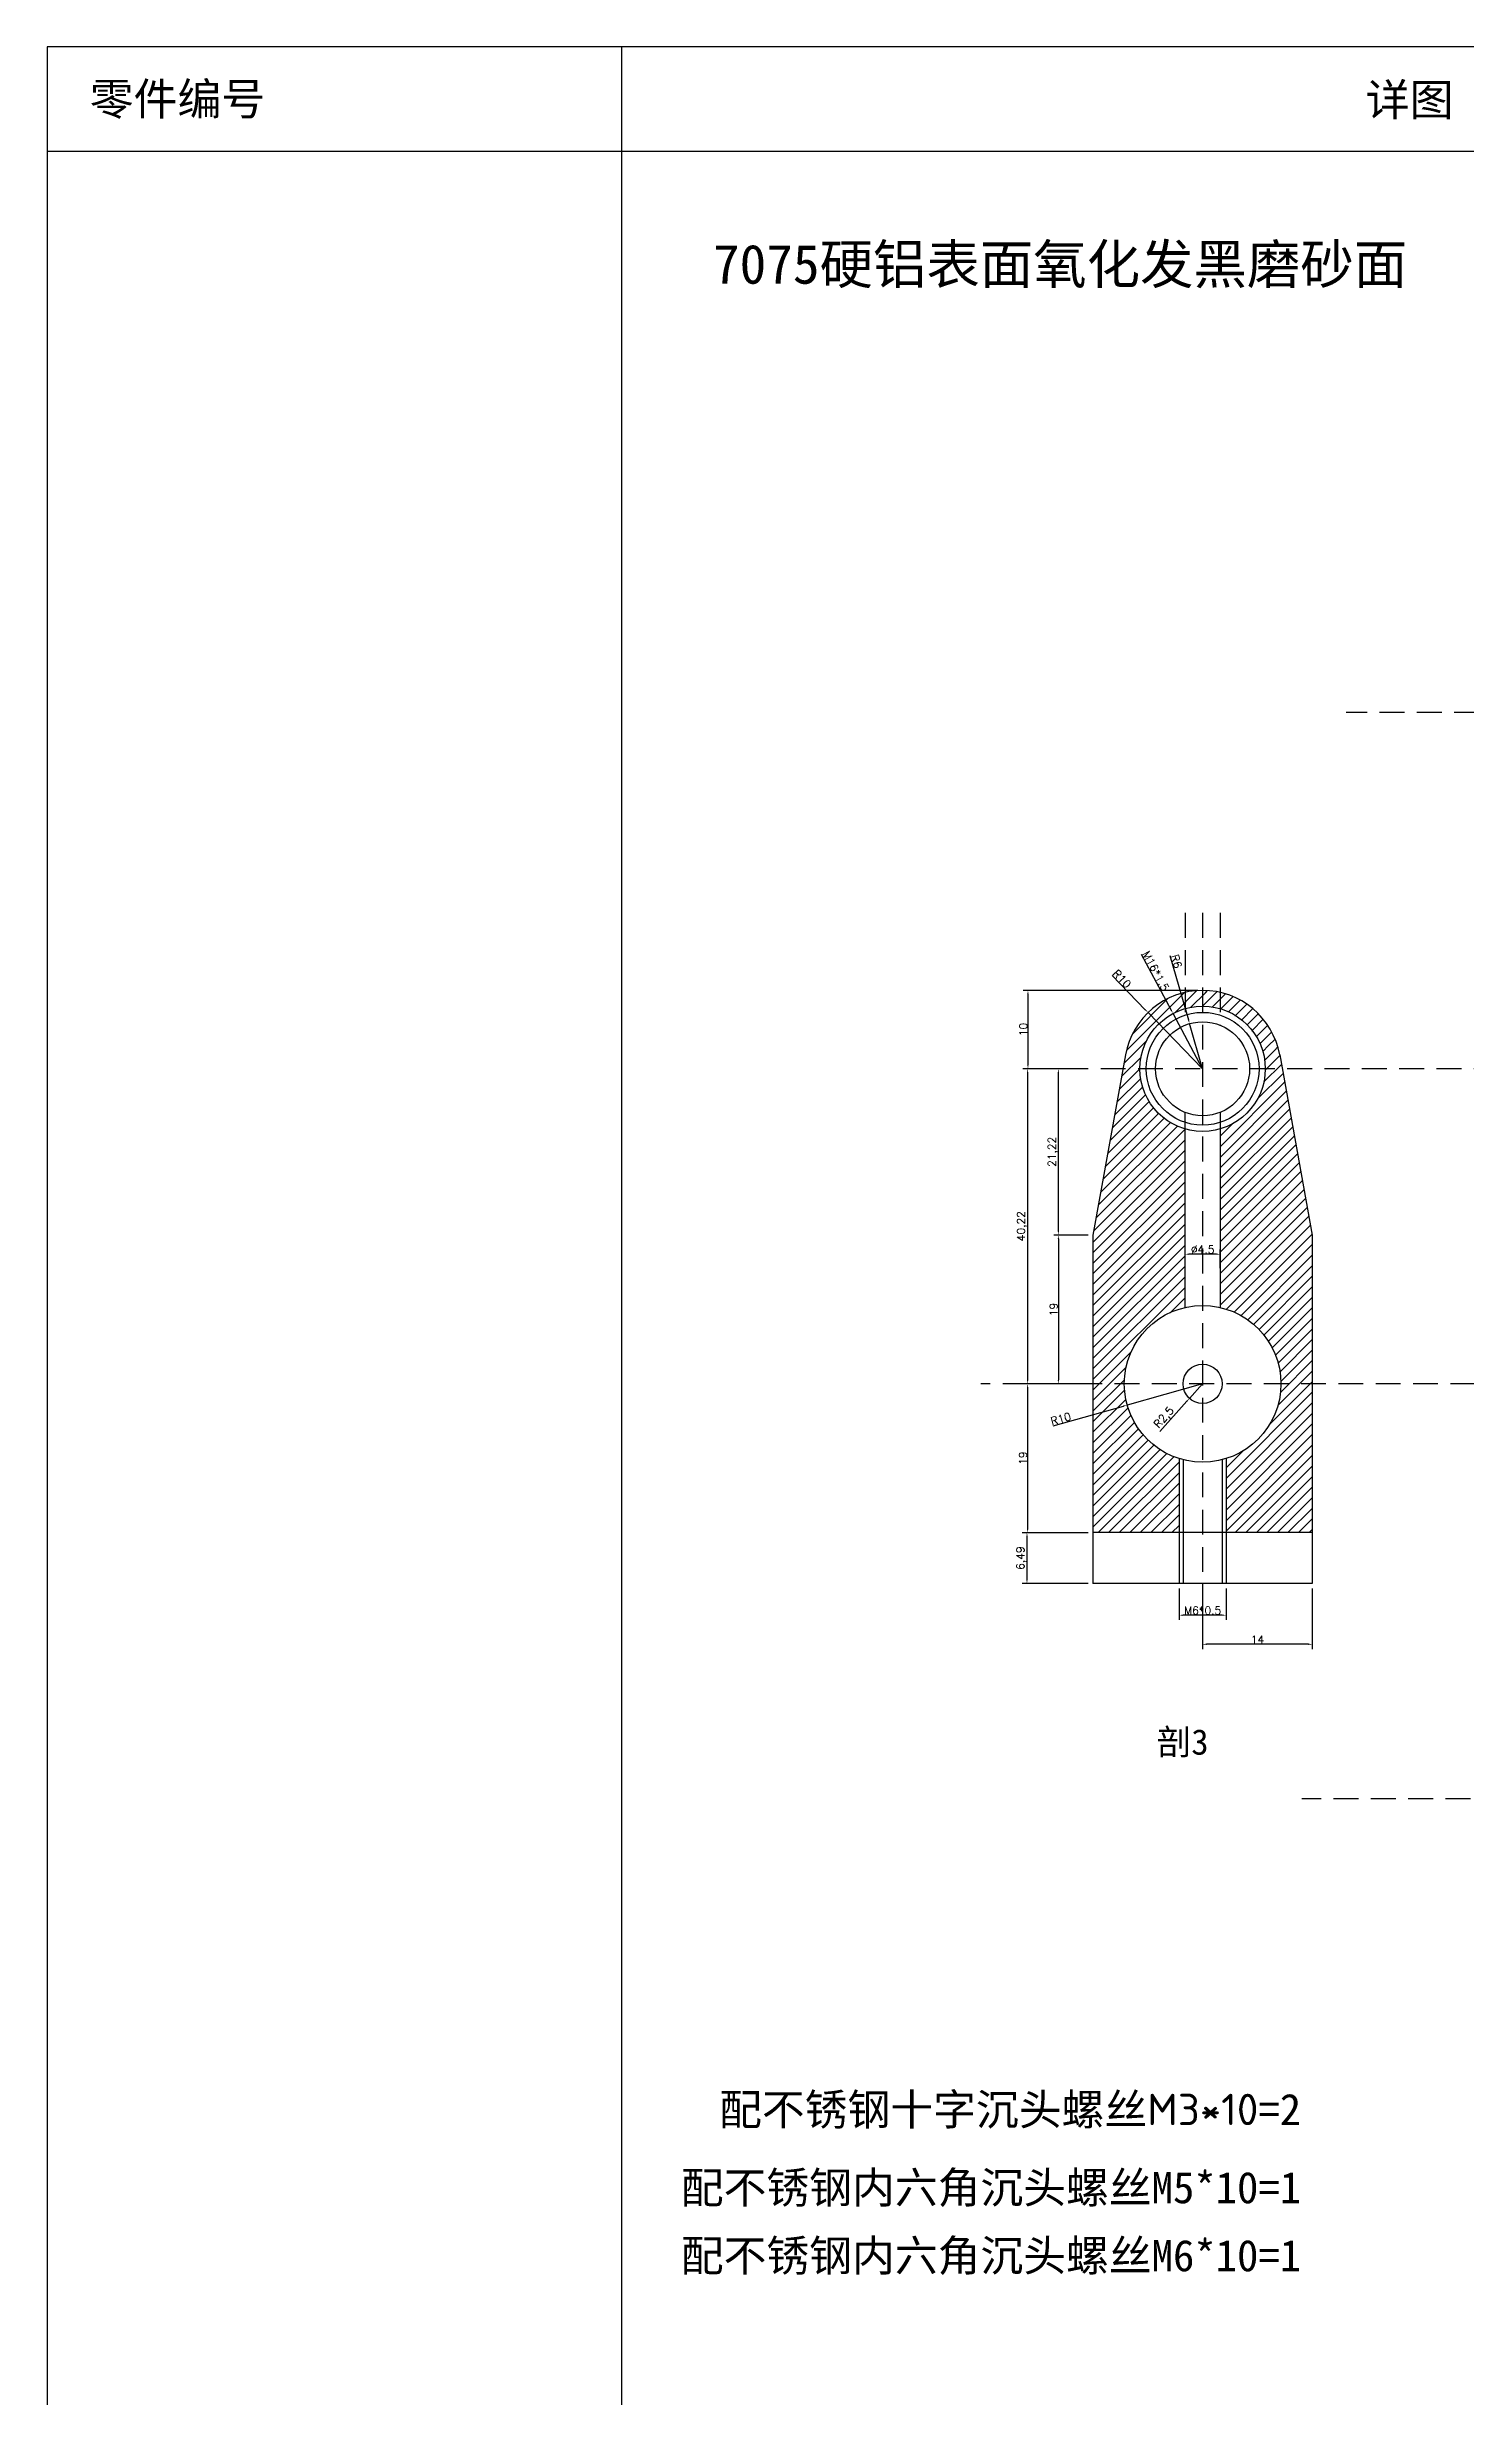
# Model space of a CAD drawing. Header units: millimetres. Extents: x 6817 to 15937, y -5221 to -164.
# Drawn here: x 9492.5 to 9673.5, y -464.3 to -164.3 of the extents above; entities that cross this region are included whole.
import ezdxf

# ---------------------------------------------------------------- set-up
doc = ezdxf.new("R2010")
doc.units = ezdxf.units.MM
doc.linetypes.add('HIDDEN', pattern=[9.525, 6.35, -3.175])
doc.layers.add('图层2', color=108, linetype='Continuous')
doc.styles.get("Standard").update_dxf_attribs({"font": 'txt', "bigfont": 'gbcbig.shx'})
doc.dimstyles.new('ISO-25', dxfattribs={"dimtxt": 1, "dimasz": 0.5, "dimexe": 0.6, "dimexo": 0.625, "dimgap": 0.1, "dimtad": 1, "dimtxsty": 'Standard', "dimcen": 2.5, "dimadec": 0, "dimazin": 0, "dimtfac": 1, "dimtmove": 0, "dimatfit": 3, "dimfxl": 0, "dimarcsym": 0})

# ---------------------------------------------------------------- blocks, each defined once
blk = doc.blocks.new('*D1273')
at = {"layer": 'Defpoints', "color": 0, "linetype": 'ByBlock', "transparency": 16777216}
for p in [(9633.05, -287.54), (9640.02, -294.71)]:
    blk.add_point(p, dxfattribs=at)
at = {"layer": '图层2', "color": 0, "linetype": 'ByBlock', "lineweight": -2, "transparency": 16777216}
for p, q in [((9628.47, -282.81), (9632.7, -287.18)), ((9640.02, -294.71), (9633.05, -287.54))]:
    blk.add_line(p, q, dxfattribs=at)
at = {"layer": '图层2', "color": 0, "linetype": 'ByBlock', "transparency": 16777216}
blk.add_solid([(9632.76, -287.12), (9632.64, -287.23), (9633.05, -287.54)], dxfattribs=at)
at = {"layer": '图层2', "color": 0, "linetype": 'ByBlock', "transparency": 16777216, "insert": (9629.72, -283.24), "char_height": 1, "attachment_point": 5, "rotation": 314.1413}
blk.add_mtext('R10', dxfattribs=at)
blk = doc.blocks.new('*D769')
at = {"layer": 'Defpoints', "color": 0, "linetype": 'ByBlock', "transparency": 16777216}
for p in [(9636.24, -287.66), (9640.02, -294.71)]:
    blk.add_point(p, dxfattribs=at)
at = {"layer": '图层2', "color": 0, "linetype": 'ByBlock', "lineweight": -2, "transparency": 16777216}
for p, q in [((9632.19, -280.08), (9636.01, -287.22)), ((9640.02, -294.71), (9636.24, -287.66))]:
    blk.add_line(p, q, dxfattribs=at)
at = {"layer": '图层2', "color": 0, "linetype": 'ByBlock', "transparency": 16777216}
blk.add_solid([(9636.08, -287.18), (9635.93, -287.25), (9636.24, -287.66)], dxfattribs=at)
at = {"layer": '图层2', "color": 0, "linetype": 'ByBlock', "transparency": 16777216, "insert": (9634.03, -282.23), "char_height": 1, "attachment_point": 5, "rotation": 298.1257}
blk.add_mtext('M16*1.5', dxfattribs=at)
blk = doc.blocks.new('*D1274')
at = {"layer": 'Defpoints', "color": 0, "linetype": 'ByBlock', "transparency": 16777216}
for p in [(9638.35, -288.95), (9640.02, -294.71)]:
    blk.add_point(p, dxfattribs=at)
at = {"layer": '图层2', "color": 0, "linetype": 'ByBlock', "lineweight": -2, "transparency": 16777216}
for p, q in [((9635.83, -280.27), (9638.21, -288.47)), ((9640.02, -294.71), (9638.35, -288.95))]:
    blk.add_line(p, q, dxfattribs=at)
at = {"layer": '图层2', "color": 0, "linetype": 'ByBlock', "transparency": 16777216}
blk.add_solid([(9638.29, -288.45), (9638.13, -288.49), (9638.35, -288.95)], dxfattribs=at)
at = {"layer": '图层2', "color": 0, "linetype": 'ByBlock', "transparency": 16777216, "insert": (9636.67, -281), "char_height": 1, "attachment_point": 5, "rotation": 286.163}
blk.add_mtext('R6', dxfattribs=at)
blk = doc.blocks.new('*D1275')
at = {"layer": 'Defpoints', "color": 0, "linetype": 'ByBlock', "transparency": 16777216}
for p in [(9640.02, -334.94), (9638.34, -336.79)]:
    blk.add_point(p, dxfattribs=at)
at = {"layer": '图层2', "color": 0, "linetype": 'ByBlock', "lineweight": -2, "transparency": 16777216}
for p, q in [((9640.02, -334.94), (9638.34, -336.79)), ((9634.55, -341.01), (9638.01, -337.16))]:
    blk.add_line(p, q, dxfattribs=at)
at = {"layer": '图层2', "color": 0, "linetype": 'ByBlock', "transparency": 16777216}
blk.add_solid([(9637.94, -337.11), (9638.07, -337.22), (9638.34, -336.79)], dxfattribs=at)
at = {"layer": '图层2', "color": 0, "linetype": 'ByBlock', "transparency": 16777216, "insert": (9635.16, -339.3), "char_height": 1, "attachment_point": 5, "rotation": 47.9738}
blk.add_mtext('R2,5', dxfattribs=at)
blk = doc.blocks.new('*D1276')
at = {"layer": 'Defpoints', "color": 0, "linetype": 'ByBlock', "transparency": 16777216}
for p in [(9640.02, -334.94), (9630.39, -337.64)]:
    blk.add_point(p, dxfattribs=at)
at = {"layer": '图层2', "color": 0, "linetype": 'ByBlock', "lineweight": -2, "transparency": 16777216}
for p, q in [((9640.02, -334.94), (9630.39, -337.64)), ((9620.94, -340.3), (9629.91, -337.78))]:
    blk.add_line(p, q, dxfattribs=at)
at = {"layer": '图层2', "color": 0, "linetype": 'ByBlock', "transparency": 16777216}
blk.add_solid([(9629.88, -337.7), (9629.93, -337.86), (9630.39, -337.64)], dxfattribs=at)
at = {"layer": '图层2', "color": 0, "linetype": 'ByBlock', "transparency": 16777216, "insert": (9621.91, -339.4), "char_height": 1, "attachment_point": 5, "rotation": 15.7101}
blk.add_mtext('R10', dxfattribs=at)
blk = doc.blocks.new('*D1277')
at = {"layer": 'Defpoints', "color": 0, "linetype": 'ByBlock', "transparency": 16777216}
for p in [(9640.02, -360.42), (9654.02, -360.42), (9640.02, -368.19)]:
    blk.add_point(p, dxfattribs=at)
at = {"layer": '图层2', "color": 0, "linetype": 'ByBlock', "lineweight": -2, "transparency": 16777216}
for p, q in [((9640.02, -361.05), (9640.02, -368.79)), ((9654.02, -361.05), (9654.02, -368.79)), ((9653.52, -368.19), (9640.52, -368.19))]:
    blk.add_line(p, q, dxfattribs=at)
at = {"layer": '图层2', "color": 0, "linetype": 'ByBlock', "transparency": 16777216}
for points in [[(9640.52, -368.1), (9640.52, -368.27), (9640.02, -368.19)], [(9653.52, -368.1), (9653.52, -368.27), (9654.02, -368.19)]]:
    blk.add_solid(points, dxfattribs=at)
at = {"layer": '图层2', "color": 0, "linetype": 'ByBlock', "transparency": 16777216, "insert": (9647.02, -367.59), "char_height": 1, "attachment_point": 5}
blk.add_mtext('14', dxfattribs=at)
blk = doc.blocks.new('*D1278')
at = {"layer": 'Defpoints', "color": 0, "linetype": 'ByBlock', "transparency": 16777216}
for p in [(9637.02, -360.42), (9643.02, -360.42), (9637.02, -364.47)]:
    blk.add_point(p, dxfattribs=at)
at = {"layer": '图层2', "color": 0, "linetype": 'ByBlock', "lineweight": -2, "transparency": 16777216}
for p, q in [((9637.02, -361.05), (9637.02, -365.07)), ((9643.02, -361.05), (9643.02, -365.07)), ((9642.52, -364.47), (9637.52, -364.47))]:
    blk.add_line(p, q, dxfattribs=at)
at = {"layer": '图层2', "color": 0, "linetype": 'ByBlock', "transparency": 16777216}
for points in [[(9637.52, -364.39), (9637.52, -364.56), (9637.02, -364.47)], [(9642.52, -364.39), (9642.52, -364.56), (9643.02, -364.47)]]:
    blk.add_solid(points, dxfattribs=at)
at = {"layer": '图层2', "color": 0, "linetype": 'ByBlock', "transparency": 16777216, "insert": (9640.02, -363.87), "char_height": 1, "attachment_point": 5}
blk.add_mtext('M6*0.5', dxfattribs=at)
blk = doc.blocks.new('*D770')
at = {"layer": 'Defpoints', "color": 0, "linetype": 'ByBlock', "transparency": 16777216}
for p in [(9637.77, -318.39), (9637.77, -320.81), (9642.27, -320.81)]:
    blk.add_point(p, dxfattribs=at)
at = {"layer": '图层2', "color": 0, "linetype": 'ByBlock', "lineweight": -2, "transparency": 16777216}
for p, q in [((9637.77, -320.18), (9637.77, -317.79)), ((9642.27, -320.18), (9642.27, -317.79)), ((9641.77, -318.39), (9638.27, -318.39))]:
    blk.add_line(p, q, dxfattribs=at)
at = {"layer": '图层2', "color": 0, "linetype": 'ByBlock', "transparency": 16777216}
for points in [[(9638.27, -318.3), (9638.27, -318.47), (9637.77, -318.39)], [(9641.77, -318.3), (9641.77, -318.47), (9642.27, -318.39)]]:
    blk.add_solid(points, dxfattribs=at)
at = {"layer": '图层2', "color": 0, "linetype": 'ByBlock', "transparency": 16777216, "insert": (9640.02, -317.79), "char_height": 1, "attachment_point": 5}
blk.add_mtext('%%c4.5', dxfattribs=at)
blk = doc.blocks.new('*D1279')
at = {"layer": 'Defpoints', "color": 0, "linetype": 'ByBlock', "transparency": 16777216}
for p in [(9621.6, -294.71), (9626.02, -294.71), (9626.02, -315.94)]:
    blk.add_point(p, dxfattribs=at)
at = {"layer": '图层2', "color": 0, "linetype": 'ByBlock', "lineweight": -2, "transparency": 16777216}
for p, q in [((9625.39, -294.71), (9621, -294.71)), ((9621.6, -315.44), (9621.6, -295.21)), ((9625.39, -315.94), (9621, -315.94))]:
    blk.add_line(p, q, dxfattribs=at)
at = {"layer": '图层2', "color": 0, "linetype": 'ByBlock', "transparency": 16777216}
for points in [[(9621.52, -295.21), (9621.68, -295.21), (9621.6, -294.71)], [(9621.52, -315.44), (9621.68, -315.44), (9621.6, -315.94)]]:
    blk.add_solid(points, dxfattribs=at)
at = {"layer": '图层2', "color": 0, "linetype": 'ByBlock', "transparency": 16777216, "insert": (9620.92, -305.32), "char_height": 1, "attachment_point": 5, "rotation": 90}
blk.add_mtext('21,22', dxfattribs=at)
blk = doc.blocks.new('*D1280')
at = {"layer": 'Defpoints', "color": 0, "linetype": 'ByBlock', "transparency": 16777216}
for p in [(9626.02, -315.94), (9621.6, -334.94), (9626.02, -334.94)]:
    blk.add_point(p, dxfattribs=at)
at = {"layer": '图层2', "color": 0, "linetype": 'ByBlock', "lineweight": -2, "transparency": 16777216}
for p, q in [((9625.39, -315.94), (9621, -315.94)), ((9621.6, -316.44), (9621.6, -334.44)), ((9625.39, -334.94), (9621, -334.94))]:
    blk.add_line(p, q, dxfattribs=at)
at = {"layer": '图层2', "color": 0, "linetype": 'ByBlock', "transparency": 16777216}
for points in [[(9621.52, -316.44), (9621.68, -316.44), (9621.6, -315.94)], [(9621.52, -334.44), (9621.68, -334.44), (9621.6, -334.94)]]:
    blk.add_solid(points, dxfattribs=at)
at = {"layer": '图层2', "color": 0, "linetype": 'ByBlock', "transparency": 16777216, "insert": (9621, -325.44), "char_height": 1, "attachment_point": 5, "rotation": 90}
blk.add_mtext('19', dxfattribs=at)
blk = doc.blocks.new('*D771')
at = {"layer": 'Defpoints', "color": 0, "linetype": 'ByBlock', "transparency": 16777216}
for p in [(9625.39, -294.71), (9617.68, -334.94), (9625.39, -334.94)]:
    blk.add_point(p, dxfattribs=at)
at = {"layer": '图层2', "color": 0, "linetype": 'ByBlock', "lineweight": -2, "transparency": 16777216}
for p, q in [((9624.77, -294.71), (9617.08, -294.71)), ((9617.68, -295.21), (9617.68, -334.44)), ((9624.77, -334.94), (9617.08, -334.94))]:
    blk.add_line(p, q, dxfattribs=at)
at = {"layer": '图层2', "color": 0, "linetype": 'ByBlock', "transparency": 16777216}
for points in [[(9617.59, -295.21), (9617.76, -295.21), (9617.68, -294.71)], [(9617.59, -334.44), (9617.76, -334.44), (9617.68, -334.94)]]:
    blk.add_solid(points, dxfattribs=at)
at = {"layer": '图层2', "color": 0, "linetype": 'ByBlock', "transparency": 16777216, "insert": (9616.99, -314.82), "char_height": 1, "attachment_point": 5, "rotation": 90}
blk.add_mtext('40,22', dxfattribs=at)
blk = doc.blocks.new('*D1281')
at = {"layer": 'Defpoints', "color": 0, "linetype": 'ByBlock', "transparency": 16777216}
for p in [(9640.02, -284.71), (9617.72, -294.71), (9624.77, -294.71)]:
    blk.add_point(p, dxfattribs=at)
at = {"layer": '图层2', "color": 0, "linetype": 'ByBlock', "lineweight": -2, "transparency": 16777216}
for p, q in [((9639.39, -284.71), (9617.12, -284.71)), ((9617.72, -285.21), (9617.72, -294.21)), ((9624.14, -294.71), (9617.12, -294.71))]:
    blk.add_line(p, q, dxfattribs=at)
at = {"layer": '图层2', "color": 0, "linetype": 'ByBlock', "transparency": 16777216}
for points in [[(9617.63, -285.21), (9617.8, -285.21), (9617.72, -284.71)], [(9617.63, -294.21), (9617.8, -294.21), (9617.72, -294.71)]]:
    blk.add_solid(points, dxfattribs=at)
at = {"layer": '图层2', "color": 0, "linetype": 'ByBlock', "transparency": 16777216, "insert": (9617.12, -289.71), "char_height": 1, "attachment_point": 5, "rotation": 90}
blk.add_mtext('10', dxfattribs=at)
blk = doc.blocks.new('*D1282')
at = {"layer": 'Defpoints', "color": 0, "linetype": 'ByBlock', "transparency": 16777216}
for p in [(9626.02, -334.94), (9617.68, -353.94), (9626.02, -353.94)]:
    blk.add_point(p, dxfattribs=at)
at = {"layer": '图层2', "color": 0, "linetype": 'ByBlock', "lineweight": -2, "transparency": 16777216}
for p, q in [((9625.39, -334.94), (9617.08, -334.94)), ((9617.68, -335.44), (9617.68, -353.44)), ((9625.39, -353.94), (9617.08, -353.94))]:
    blk.add_line(p, q, dxfattribs=at)
at = {"layer": '图层2', "color": 0, "linetype": 'ByBlock', "transparency": 16777216}
for points in [[(9617.59, -335.44), (9617.76, -335.44), (9617.68, -334.94)], [(9617.59, -353.44), (9617.76, -353.44), (9617.68, -353.94)]]:
    blk.add_solid(points, dxfattribs=at)
at = {"layer": '图层2', "color": 0, "linetype": 'ByBlock', "transparency": 16777216, "insert": (9617.08, -344.44), "char_height": 1, "attachment_point": 5, "rotation": 90}
blk.add_mtext('19', dxfattribs=at)
blk = doc.blocks.new('*D1283')
at = {"layer": 'Defpoints', "color": 0, "linetype": 'ByBlock', "transparency": 16777216}
for p in [(9626.02, -353.94), (9617.59, -360.42), (9626.02, -360.42)]:
    blk.add_point(p, dxfattribs=at)
at = {"layer": '图层2', "color": 0, "linetype": 'ByBlock', "lineweight": -2, "transparency": 16777216}
for p, q in [((9625.39, -353.94), (9616.99, -353.94)), ((9617.59, -354.44), (9617.59, -359.92)), ((9625.39, -360.42), (9616.99, -360.42))]:
    blk.add_line(p, q, dxfattribs=at)
at = {"layer": '图层2', "color": 0, "linetype": 'ByBlock', "transparency": 16777216}
for points in [[(9617.51, -354.44), (9617.68, -354.44), (9617.59, -353.94)], [(9617.51, -359.92), (9617.68, -359.92), (9617.59, -360.42)]]:
    blk.add_solid(points, dxfattribs=at)
at = {"layer": '图层2', "color": 0, "linetype": 'ByBlock', "transparency": 16777216, "insert": (9616.91, -357.18), "char_height": 1, "attachment_point": 5, "rotation": 90}
blk.add_mtext('6,49', dxfattribs=at)
blk = doc.blocks.new('*D1349')
at = {"layer": 'Defpoints', "color": 0, "linetype": 'ByBlock', "transparency": 16777216}
for p in [(9652.69, -387.93), (9735.22, -389), (9739.49, -387.93), (9826.6, -387.93), (9726.1, -400.14)]:
    blk.add_point(p, dxfattribs=at)
at = {"layer": '图层2', "color": 0, "linetype": 'ByBlock', "transparency": 16777216}
for start, end in [(166.9659, 173.4829), (180, 222.3538), (228.8709, 235.3879)]:
    blk.add_arc((9739.49, -387.93), 4.4, start, end, dxfattribs=at)
for points in [[(9735.2, -387.44), (9735.04, -387.43), (9735.09, -387.93)], [(9736.54, -391.3), (9736.65, -391.18), (9736.24, -390.89)]]:
    blk.add_solid(points, dxfattribs=at)
at = {"layer": '图层2', "color": 0, "linetype": 'ByBlock', "transparency": 16777216, "insert": (9735.95, -389.3), "char_height": 1, "attachment_point": 5, "rotation": 291.1769}
blk.add_mtext('42°', dxfattribs=at)

msp = doc.modelspace()

# ---------------------------------------------------------------- hatches: boundary and pattern name
at = {"layer": '图层2', "linetype": 'ByBlock'}
h = msp.add_hatch(dxfattribs=at)
h.set_pattern_fill('ANSI31', color=4, scale=0.3)
h.set_pattern_definition([(45, (8246.2446, 256.5624), (-0.6735192, 0.6735192), [])])
edge = h.paths.add_edge_path()
edge.add_arc((9640.015, -294.712), 8, 286.2602, 360)
edge.add_line((9648.015, -294.712), (9650.177, -294.712))
edge.add_line((9650.177, -294.712), (9654.015, -315.936))
edge.add_line((9654.015, -315.936), (9654.015, -334.936))
edge.add_line((9654.015, -334.936), (9650.015, -334.936))
edge.add_arc((9640.015, -334.936), 10, 360, 437.05592)
edge.add_line((9642.255, -325.191), (9642.255, -302.392))
edge = h.paths.add_edge_path()
edge.add_line((9650.015, -334.936), (9654.015, -334.936))
edge.add_line((9654.015, -334.936), (9654.015, -353.936))
edge.add_line((9654.015, -353.936), (9643.015, -353.936))
edge.add_line((9643.015, -353.936), (9643.015, -344.476))
edge.add_arc((9640.015, -334.936), 10, 287.4576, 360)
edge = h.paths.add_edge_path()
edge.add_line((9626.015, -334.936), (9630.015, -334.936))
edge.add_arc((9640.015, -334.936), 10, 540, 612.5424)
edge.add_line((9637.015, -344.476), (9637.015, -353.936))
edge.add_line((9637.015, -353.936), (9626.015, -353.936))
edge.add_line((9626.015, -353.936), (9626.015, -334.936))
edge = h.paths.add_edge_path()
edge.add_line((9626.015, -315.936), (9629.853, -294.712))
edge.add_line((9629.853, -294.712), (9632.015, -294.712))
edge.add_arc((9639.945, -294.734), 7.93, 539.83557, 614.12024)
edge.add_line((9637.775, -302.362), (9637.775, -325.254))
edge.add_arc((9639.877, -334.889), 9.862, 462.30395, 540.27523)
edge.add_line((9630.015, -334.936), (9626.015, -334.936))
edge.add_line((9626.015, -334.936), (9626.015, -315.936))
edge = h.paths.add_edge_path()
edge.add_line((9640.015, -284.712), (9640.015, -286.712))
edge.add_arc((9640.015, -294.712), 8, 450, 540)
edge.add_line((9632.015, -294.712), (9629.853, -294.712))
edge.add_line((9629.853, -294.712), (9630.175, -292.932))
edge.add_arc((9640.015, -294.712), 10, 450, 529.75057, ccw=False)
edge = h.paths.add_edge_path()
edge.add_arc((9640.015, -294.712), 10, 370.24943, 450, ccw=False)
edge.add_line((9649.856, -292.932), (9650.177, -294.712))
edge.add_line((9650.177, -294.712), (9648.015, -294.712))
edge.add_arc((9640.015, -294.712), 8, 360, 450)
edge.add_line((9640.015, -286.712), (9640.015, -284.712))

# ---------------------------------------------------------------- linework, layer by layer
at = {"layer": '图层2', "color": 2, "linetype": 'ByBlock'}
for p, q in [((10062.569, -164.27), (9492.484, -164.27)), ((9492.484, -164.27), (9492.484, -1378.846)), ((9565.834, -164.27), (9565.834, -1378.846)), ((10062.569, -177.621), (9492.484, -177.621)), ((9630.175, -292.932), (9626.015, -315.936)), ((9649.856, -292.932), (9654.015, -315.936)), ((9626.015, -315.936), (9626.015, -360.423)), ((9654.015, -315.936), (9654.015, -360.423)), ((9654.015, -353.936), (9626.015, -353.936)), ((9654.015, -360.423), (9626.015, -360.423))]:
    msp.add_line(p, q, dxfattribs=at)
at = {"layer": '图层2', "color": 3, "linetype": 'HIDDEN', "ltscale": 0.5}
for p, q in [((9827.718, -249.227), (9658.324, -249.227)), ((9637.775, -274.806), (9637.775, -289.146)), ((9640.015, -274.806), (9640.015, -369.797)), ((9642.255, -274.806), (9642.255, -289.146)), ((9877.832, -294.712), (9617.028, -294.712)), ((9960.567, -334.936), (9611.681, -334.936)), ((9826.604, -387.931), (9652.686, -387.931))]:
    msp.add_line(p, q, dxfattribs=at)
at = {"layer": '图层2', "color": 1, "linetype": 'ByBlock'}
for p, q in [((9637.765, -300.278), (9637.765, -325.191)), ((9642.265, -300.278), (9642.265, -325.191)), ((9637.515, -344.619), (9637.515, -360.423)), ((9642.515, -344.619), (9642.515, -360.423))]:
    msp.add_line(p, q, dxfattribs=at)
at = {"layer": '图层2', "color": 4, "linetype": 'ByBlock'}
for p, q in [((9637.015, -344.476), (9637.015, -360.423)), ((9643.015, -344.476), (9643.015, -360.423))]:
    msp.add_line(p, q, dxfattribs=at)
at = {"layer": '图层2', "color": 2, "linetype": 'ByBlock'}
for radius in [8, 6]:
    msp.add_circle((9640.015, -294.712), radius, dxfattribs=at)
at = {"layer": '图层2', "color": 4, "linetype": 'ByBlock'}
msp.add_circle((9640.015, -294.712), 7.2, dxfattribs=at)
at = {"layer": '图层2', "color": 1, "linetype": 'ByBlock'}
for radius in [10, 2.5]:
    msp.add_circle((9640.015, -334.936), radius, dxfattribs=at)
at = {"layer": '图层2', "color": 2, "linetype": 'ByBlock'}
msp.add_arc((9640.015, -294.712), 10, 10.24943, 169.75057, dxfattribs=at)

# ---------------------------------------------------------------- texts
at = {"color": 2}
for s, insert, char_height, width, attachment_point in [('{\\fSimSun|b0|i0|c134|p2;零件编号}', (9497.932, -168.848), 4.10936, 23.9662, 1), ('{\\fSimSun|b0|i0|c134|p2;详图}', (9660.833, -168.947), 4.10936, 18.02773, 1), ('{\\fSimSun|b0|i0|c134|p2;7075硬铝表面氧化发黑磨砂面}', (9577.505, -189.49), 5, 105.47937, 1), ('{\\fSimSun|b0|i0|c134|p2;配不锈钢十字沉头螺丝\\fISOCPEUR|b0|i0|c0|p34;M3*10\\fSimSun|b0|i0|c134|p2;=2}', (9652.588, -425.569), 4.00662, 88.58265, 3), ('{\\fSimSun|b0|i0|c134|p2;配不锈钢内六角沉头螺丝M5*10=1}', (9652.588, -435.54), 4.00662, 88.58265, 3), ('{\\fSimSun|b0|i0|c134|p2;配不锈钢内六角沉头螺丝M6*10=1}', (9652.588, -444.221), 4.00662, 88.58265, 3)]:
    msp.add_mtext(s, dxfattribs=dict(at, insert=insert, char_height=char_height, width=width, attachment_point=attachment_point))
at = {"layer": '图层2', "color": 6, "linetype": 'ByBlock', "insert": (9640.779, -379.03), "char_height": 3.25, "attachment_point": 3}
msp.add_mtext_dynamic_manual_height_columns('{\\fSimSun|b0|i0|c134|p2;\\C0;剖3}', width=15.45396, gutter_width=12.5, heights=[0], dxfattribs=at)

# ---------------------------------------------------------------- dimensions: what is measured, and where the dimension line sits
at = {"layer": '图层2', "color": 6, "linetype": 'ByBlock'}
for center, mpoint, picture, middle in [((9640.015, -294.712), (9633.051, -287.535), '*D1273', (9629.291, -283.661)), ((9640.015, -294.712), (9638.345, -288.949), '*D1274', (9636.091, -281.171)), ((9640.015, -334.936), (9630.389, -337.644), '*D1276', (9622.077, -339.982)), ((9640.015, -334.936), (9638.342, -336.794), '*D1275', (9635.672, -339.756))]:
    dim = msp.add_radius_dim(center=center, mpoint=mpoint, dimstyle='ISO-25', dxfattribs=at)
    dim.commit()
    dim.dimension.update_dxf_attribs({"geometry": picture, "text_midpoint": middle, "dimtype": 164})
dim = msp.add_radius_dim(center=(9640.015, -294.712), mpoint=(9636.244, -287.656), text='M16*1.5', dimstyle='ISO-25', dxfattribs=at)
dim.commit()
dim.dimension.update_dxf_attribs({"geometry": '*D769', "text_midpoint": (9633.497, -282.516), "dimtype": 164})
for base, p1, p2, angle, picture, middle in [((9617.718, -294.712), (9640.015, -284.712), (9624.765, -294.712), 90, '*D1281', (9617.118, -289.712)), ((9617.676, -334.936), (9625.39, -294.712), (9625.39, -334.936), 90, '*D771', (9616.993, -314.824)), ((9621.599, -294.712), (9626.015, -315.936), (9626.015, -294.712), 90, '*D1279', (9620.915, -305.324)), ((9621.599, -334.936), (9626.015, -315.936), (9626.015, -334.936), 90, '*D1280', (9620.999, -325.436)), ((9617.676, -353.936), (9626.015, -334.936), (9626.015, -353.936), 90, '*D1282', (9617.076, -344.436)), ((9617.593, -360.423), (9626.015, -353.936), (9626.015, -360.423), 90, '*D1283', (9616.909, -357.18)), ((9640.015, -368.186), (9654.015, -360.423), (9640.015, -360.423), 180, '*D1277', (9647.015, -367.586))]:
    dim = msp.add_linear_dim(base=base, p1=p1, p2=p2, angle=angle, dimstyle='ISO-25', dxfattribs=at)
    dim.commit()
    dim.dimension.update_dxf_attribs({"geometry": picture, "text_midpoint": middle})
for base, p1, p2, text, picture, middle in [((9637.765, -318.388), (9642.265, -320.809), (9637.765, -320.809), '%%c4.5', '*D770', (9640.015, -317.788)), ((9637.015, -364.474), (9643.015, -360.423), (9637.015, -360.423), 'M6*0.5', '*D1278', (9640.015, -363.874))]:
    dim = msp.add_linear_dim(base=base, p1=p1, p2=p2, angle=180, text=text, dimstyle='ISO-25', dxfattribs=at)
    dim.commit()
    dim.dimension.update_dxf_attribs({"geometry": picture, "text_midpoint": middle})
at = {"layer": '图层2', "color": 2, "linetype": 'ByBlock'}
dim = msp.add_angular_dim_2l(base=(9735.224, -389.004), line1=((9826.604, -387.931), (9652.686, -387.931)), line2=((9739.489, -387.931), (9726.097, -400.14)), dimstyle='ISO-25', override={"dimdec": 0, "dimazin": 2}, dxfattribs=at)
dim.commit()
dim.dimension.update_dxf_attribs({"geometry": '*D1349', "text_midpoint": (9735.947, -389.303)})

doc.saveas('drawing.dxf')
